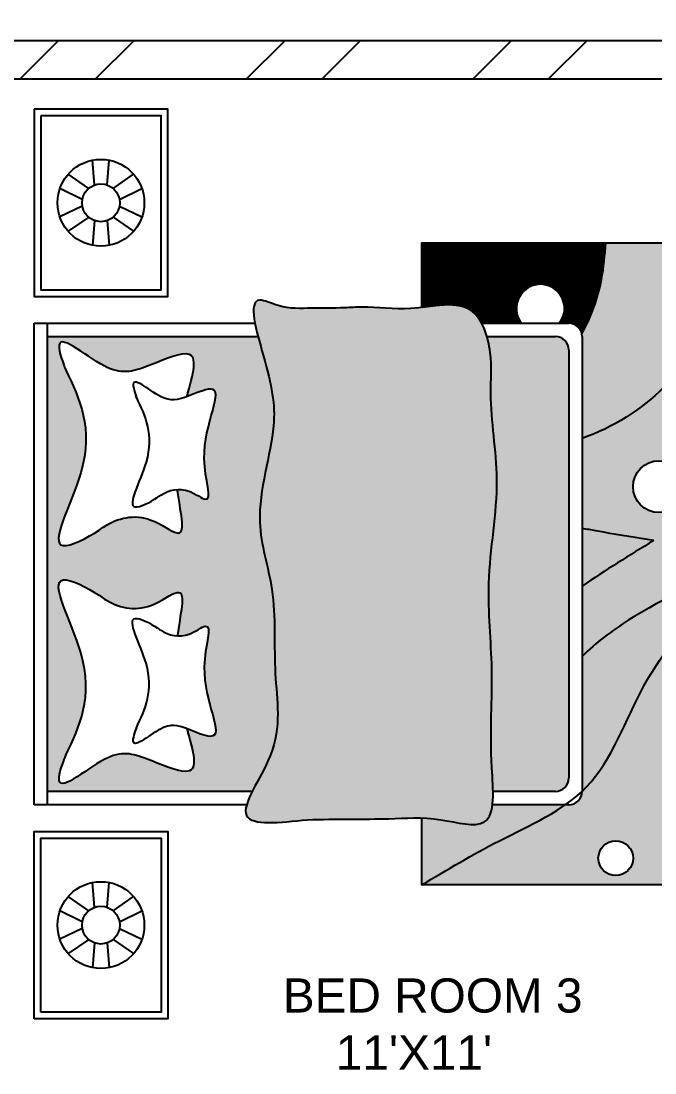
# Model space of a CAD drawing. Header units: inches. Extents: x 5616 to 6069, y 4057 to 4801.
# Drawn here: x 5694.5 to 5768.7, y 4305.3 to 4428.3 of the extents above; entities that cross this region are included whole.
import ezdxf

# ---------------------------------------------------------------- set-up
doc = ezdxf.new("R2010")
doc.units = ezdxf.units.IN
doc.header["$MEASUREMENT"] = 0
doc.layers.add('wall', color=50, linetype='Continuous', plot=False)
doc.layers.add('WLL', color=2, linetype='Continuous')
doc.styles.get("Standard").update_dxf_attribs({"font": 'arial.ttf'})
pattern_1 = [(135, (2309.604579, 252.7591864), (-0.001768876187, -0.001768876187), [])]

# ---------------------------------------------------------------- blocks, each defined once
blk = doc.blocks.new('*U38')
for p, q in [((-0.255, -0.84), (-1.057, 0.84)), ((0.255, -0.84), (1.057, 0.84))]:
    blk.add_line(p, q)
blk = doc.blocks.new('*U39')
at = {"color": 0, "linetype": 'ByBlock', "lineweight": -2, "transparency": 16777216}
for p, rotation in [((110.126, 204.063), 59.99999999999999), ((113.99, 204.063), 299.9999999999999), ((110.126, 201.833), 120), ((113.99, 201.833), 240), ((112.058, 200.717), 180)]:
    blk.add_blockref('*U38', p, dxfattribs=dict(at, rotation=rotation))
blk.add_blockref('*U38', (112.058, 205.179), dxfattribs=at)
blk = doc.blocks.new('*U40')
for p, q in [((-0.255, -0.84), (-1.057, 0.84)), ((0.255, -0.84), (1.057, 0.84))]:
    blk.add_line(p, q)
blk = doc.blocks.new('*U41')
at = {"color": 0, "linetype": 'ByBlock', "lineweight": -2, "transparency": 16777216}
for p, rotation in [((110.126, 204.063), 59.99999999999999), ((113.99, 204.063), 299.9999999999999), ((110.126, 201.833), 120), ((113.99, 201.833), 240), ((112.058, 200.717), 180)]:
    blk.add_blockref('*U40', p, dxfattribs=dict(at, rotation=rotation))
blk.add_blockref('*U40', (112.058, 205.179), dxfattribs=at)
blk = doc.blocks.new('0')
at = {"true_color": 0x636466}
h = blk.add_hatch(dxfattribs=at)
h.set_pattern_fill('ANSI31', color=251, scale=0.020013, angle=90)
h.set_pattern_definition(pattern_1)
edge = h.paths.add_edge_path()
edge.add_line((2131.075, 446.796), (2131.075, 441.97))
edge.add_spline(control_points=[(2131.075, 441.97), (2132.428, 442.13), (2134.319, 442.473), (2135.341, 441.194), (2135.557, 440.792)], knot_values=[2789.28083, 2789.28083, 2789.28083, 2789.28083, 2975.331718, 3042.519417, 3042.519417, 3042.519417, 3042.519417], degree=3, periodic=0)
edge.add_line((2135.557, 440.792), (2138.524, 440.792))
edge.add_arc((2139.955, 441.891), 1.805, -37.51508, 217.51508, ccw=False)
edge.add_line((2141.387, 440.792), (2142.082, 440.792))
edge.add_arc((2142.082, 439.791), 1.001, 10.88104, 90, ccw=False)
edge.add_spline(control_points=[(2143.065, 439.98), (2143.759, 441.266), (2144.586, 443.562), (2144.778, 445.883), (2144.854, 446.796)], knot_values=[727.53483, 727.53483, 727.53483, 727.53483, 939.855833, 1077.41913, 1077.41913, 1077.41913, 1077.41913], degree=3, periodic=0)
edge.add_line((2144.854, 446.796), (2131.075, 446.796))
h = blk.add_hatch(dxfattribs=at)
h.set_pattern_fill('ANSI31', color=251, scale=0.020013, angle=90)
h.set_pattern_definition(pattern_1)
edge = h.paths.add_edge_path(flags=17)
edge.add_spline(control_points=[(2136.367, 404.769), (2136.294, 404.182), (2135.792, 402.829), (2133.129, 403.636), (2131.529, 403.763), (2131.075, 403.777)], knot_values=[4821.793161, 4821.793161, 4821.793161, 4821.793161, 4908.130436, 5071.210333, 5138.877351, 5138.877351, 5138.877351, 5138.877351], degree=3, periodic=0)
edge.add_line((2131.075, 403.777), (2131.075, 398.765))
edge.add_spline(control_points=[(2131.075, 398.765), (2132.96, 399.895), (2136.425, 401.972), (2140.325, 403.715), (2141.832, 404.769)], knot_values=[0, 0, 0, 0, 332.374543, 611.328775, 611.328775, 611.328775, 611.328775], degree=3, periodic=0)
edge.add_line((2141.832, 404.769), (2136.367, 404.769))
edge = h.paths.add_edge_path()
edge.add_spline(control_points=[(2141.832, 404.769), (2140.325, 403.715), (2136.425, 401.972), (2132.96, 399.895), (2131.075, 398.765)], knot_values=[0, 0, 0, 0, 278.954232, 611.328775, 611.328775, 611.328775, 611.328775], degree=3, periodic=0)
edge.add_line((2131.075, 398.765), (2155.09, 398.765))
edge.add_line((2155.09, 398.765), (2155.09, 422.78))
edge.add_spline(control_points=[(2155.09, 422.78), (2152.351, 419.962), (2147.581, 415.055), (2145.301, 407.959), (2143.194, 405.88), (2143.083, 405.776)], knot_values=[693.453335, 693.453335, 693.453335, 693.453335, 1279.815239, 1714.508173, 1738.044073, 1738.044073, 1738.044073, 1738.044073], degree=3, periodic=0)
edge.add_line((2143.083, 405.776), (2143.083, 405.77))
edge.add_arc((2142.082, 405.77), 1.001, 270, 360, ccw=False)
edge.add_line((2142.082, 404.769), (2141.832, 404.769))
h.paths.add_polyline_path([(2145.592, 402.071, -1), (2145.592, 399.47, -1)], flags=16)
h.paths.add_polyline_path([(2151.268, 404.859, -1), (2151.268, 402.365, -1)], flags=16)
h.paths.add_polyline_path([(2151.187, 412.907, -1), (2151.187, 410.267, -1)], flags=16)
edge = h.paths.add_edge_path(flags=17)
edge.add_spline(control_points=[(2155.09, 422.78), (2152.149, 421.523), (2147.856, 419.689), (2144.126, 416.904), (2143.083, 415.864)], knot_values=[0, 0, 0, 0, 476.826923, 695.859963, 695.859963, 695.859963, 695.859963], degree=3, periodic=0)
edge.add_line((2143.083, 415.864), (2143.083, 405.776))
edge.add_spline(control_points=[(2143.083, 405.776), (2143.194, 405.88), (2145.301, 407.959), (2147.581, 415.055), (2152.351, 419.962), (2155.09, 422.78)], knot_values=[693.453335, 693.453335, 693.453335, 693.453335, 716.989235, 1151.682168, 1738.044073, 1738.044073, 1738.044073, 1738.044073], degree=3, periodic=0)
edge = h.paths.add_edge_path()
edge.add_spline(control_points=[(2148.447, 424.538), (2146.626, 423.425), (2144.805, 422.313), (2143.083, 421.108)], knot_values=[0, 0, 0, 0, 318.054415, 318.054415, 318.054415, 318.054415], degree=3, periodic=0)
edge.add_line((2143.083, 421.108), (2143.083, 415.864))
edge.add_spline(control_points=[(2143.083, 415.864), (2144.126, 416.904), (2147.856, 419.689), (2152.149, 421.523), (2155.09, 422.78)], knot_values=[0, 0, 0, 0, 219.03304, 695.859963, 695.859963, 695.859963, 695.859963], degree=3, periodic=0)
edge.add_line((2155.09, 422.78), (2155.09, 446.796))
edge.add_spline(control_points=[(2155.09, 446.796), (2153.574, 442.842), (2151.168, 436.57), (2145.378, 432.981), (2143.083, 432.17)], knot_values=[0, 0, 0, 0, 614.652465, 974.867749, 974.867749, 974.867749, 974.867749], degree=3, periodic=0)
edge.add_line((2143.083, 432.17), (2143.083, 425.418))
edge.add_spline(control_points=[(2143.083, 425.418), (2143.429, 425.377), (2143.971, 425.303), (2145.744, 424.941), (2147.194, 424.725), (2148.447, 424.538)], knot_values=[0, 0, 0, 0, 51.727101, 81.552593, 271.356803, 271.356803, 271.356803, 271.356803], degree=3, periodic=0)
h.paths.add_polyline_path([(2148.831, 430.499, -1), (2148.831, 426.622, -1)], flags=16)
h.paths.add_polyline_path([(2152.058, 436.464, -1), (2152.058, 432.776, -1)], flags=16)
edge = h.paths.add_edge_path(flags=16)
edge.add_spline(control_points=[(2148.447, 424.538), (2147.194, 424.725), (2145.744, 424.941), (2143.971, 425.303), (2143.429, 425.377), (2143.083, 425.418)], knot_values=[0, 0, 0, 0, 189.80421, 219.629702, 271.356803, 271.356803, 271.356803, 271.356803], degree=3, periodic=0)
edge.add_line((2143.083, 425.418), (2143.083, 421.108))
edge.add_spline(control_points=[(2143.083, 421.108), (2144.805, 422.313), (2146.626, 423.425), (2148.447, 424.538)], knot_values=[0, 0, 0, 0, 318.054415, 318.054415, 318.054415, 318.054415], degree=3, periodic=0)
edge = h.paths.add_edge_path()
edge.add_spline(control_points=[(2144.854, 446.796), (2144.778, 445.883), (2144.586, 443.562), (2143.759, 441.266), (2143.065, 439.98)], knot_values=[727.53483, 727.53483, 727.53483, 727.53483, 865.098128, 1077.41913, 1077.41913, 1077.41913, 1077.41913], degree=3, periodic=0)
edge.add_arc((2142.082, 439.791), 1.001, 360, 370.88104, ccw=False)
edge.add_line((2143.083, 439.791), (2143.083, 432.17))
edge.add_spline(control_points=[(2143.083, 432.17), (2145.378, 432.981), (2151.168, 436.57), (2153.574, 442.842), (2155.09, 446.796)], knot_values=[0, 0, 0, 0, 360.215284, 974.867749, 974.867749, 974.867749, 974.867749], degree=3, periodic=0)
edge.add_line((2155.09, 446.796), (2144.854, 446.796))
at = {"true_color": 0xfecc66}
h = blk.add_hatch(dxfattribs=at)
h.set_pattern_fill('ANSI31', color=31, scale=0.020013, angle=90)
h.set_pattern_definition(pattern_1)
edge = h.paths.add_edge_path()
edge.add_spline(control_points=[(2122.526, 403.651), (2120.437, 403.419), (2116.157, 402.945), (2120.925, 409.158), (2119.822, 414.526), (2120.312, 420.551), (2118.199, 426.53), (2120.483, 432.821), (2119.645, 437.177), (2117.743, 443.274), (2120.764, 441.806), (2122.792, 441.952), (2124.907, 441.895), (2127.392, 442.076), (2130.382, 441.569), (2135.026, 442.912), (2136.44, 438.641), (2136.052, 434.474), (2137.19, 428.626), (2135.726, 421.874), (2136.564, 414.415), (2136.039, 409.319), (2136.783, 402.528), (2132.065, 403.959), (2128.99, 403.683), (2125.61, 403.707), (2123.591, 403.67), (2122.526, 403.651)], knot_values=[0, 0, 0, 0, 4.574379, 9.367367, 15.541323, 21.852769, 26.952004, 34.232086, 39.564772, 43.691127, 45.133595, 47.628717, 50.096415, 51.401957, 55.063688, 59.543973, 63.042275, 66.064642, 72.519405, 80.345138, 86.712217, 94.135755, 98.224204, 101.487848, 105.37803, 108.254572, 111.459059, 111.459059, 111.459059, 111.459059], degree=3, periodic=0)
at = {"true_color": 0xcd6928}
h = blk.add_hatch(dxfattribs=at)
h.set_pattern_fill('ANSI31', color=32, scale=0.020013, angle=90)
h.set_pattern_definition(pattern_1)
edge = h.paths.add_edge_path()
edge.add_line((2103.058, 439.791), (2103.058, 405.77))
edge.add_line((2103.058, 405.77), (2118.394, 405.77))
edge.add_spline(control_points=[(2118.394, 405.77), (2118.802, 406.584), (2120.777, 409.878), (2119.822, 414.526), (2120.312, 420.551), (2118.199, 426.53), (2120.483, 432.821), (2119.8, 436.375), (2118.946, 439.32), (2118.822, 439.791)], knot_values=[344.479499, 344.479499, 344.479499, 344.479499, 468.074638, 776.578864, 1091.953253, 1346.755159, 1710.530989, 1976.998096, 2029.16686, 2029.16686, 2029.16686, 2029.16686], degree=3, periodic=0)
edge.add_line((2118.822, 439.791), (2103.058, 439.791))
edge = h.paths.add_edge_path()
edge.add_spline(control_points=[(2104.451, 408.518), (2105.449, 410.545), (2107.285, 414.384), (2102.288, 422.941), (2106.296, 420.897), (2108.115, 419.576), (2110.341, 419.002), (2113.663, 421.595), (2113.066, 419.369), (2112.807, 417.613)], knot_values=[0, 0, 0, 0, 254.538002, 433.821692, 527.651335, 543.76088, 655.984421, 725.984478, 843.480711, 843.480711, 843.480711, 843.480711], degree=3, periodic=0)
edge.add_spline(control_points=[(2112.807, 417.613), (2112.807, 417.613), (2112.807, 417.612), (2112.807, 417.612), (2112.796, 417.539), (2112.786, 417.466), (2112.775, 417.393)], knot_values=[843.480711, 843.480711, 843.480711, 843.480711, 843.488955, 843.488955, 843.488955, 848.372792, 848.372792, 848.372792, 848.372792], degree=3, periodic=0)
edge.add_spline(control_points=[(2112.775, 417.393), (2113.067, 417.375), (2113.851, 417.475), (2115.705, 418.923), (2113.779, 413.909), (2116.971, 408.966), (2114.116, 410.214), (2113.495, 410.453)], knot_values=[587.518084, 587.518084, 587.518084, 587.518084, 629.745045, 696.945099, 848.499951, 1109.865128, 1202.770022, 1202.770022, 1202.770022, 1202.770022], degree=3, periodic=0)
edge.add_spline(control_points=[(2113.495, 410.453), (2113.522, 410.354), (2113.549, 410.255), (2113.577, 410.157), (2113.577, 410.156), (2113.577, 410.156), (2113.577, 410.156)], knot_values=[1003.387935, 1003.387935, 1003.387935, 1003.387935, 1011.567309, 1011.567309, 1011.567309, 1011.575996, 1011.575996, 1011.575996, 1011.575996], degree=3, periodic=0)
edge.add_spline(control_points=[(2113.577, 410.156), (2114.058, 408.413), (2114.564, 406.456), (2110.205, 408.376), (2107.705, 409.087), (2102.958, 404.745), (2104.451, 408.518), (2104.317, 408.193), (2104.451, 408.518)], knot_values=[1011.575996, 1011.575996, 1011.575996, 1011.575996, 1156.109508, 1254.207982, 1356.157323, 1468.83941, 1514.736098, 1520.638885, 1520.638885, 1520.638885, 1520.638885], degree=3, periodic=0)
edge = h.paths.add_edge_path()
edge.add_spline(control_points=[(2112.807, 428.132), (2113.066, 426.376), (2113.663, 424.15), (2110.341, 426.743), (2108.115, 426.169), (2106.296, 424.848), (2102.288, 422.803), (2107.285, 431.361), (2105.449, 435.2), (2104.451, 437.227)], knot_values=[0, 0, 0, 0, 117.496233, 187.496289, 299.719831, 315.829376, 409.659019, 588.942709, 843.480711, 843.480711, 843.480711, 843.480711], degree=3, periodic=0)
edge.add_spline(control_points=[(2104.451, 437.227), (2104.317, 437.552), (2104.451, 437.227), (2102.958, 441), (2107.705, 436.657), (2110.205, 437.368), (2114.564, 439.289), (2114.058, 437.332), (2113.577, 435.588)], knot_values=[1011.575996, 1011.575996, 1011.575996, 1011.575996, 1017.478782, 1063.375471, 1176.057557, 1278.006898, 1376.105372, 1520.638885, 1520.638885, 1520.638885, 1520.638885], degree=3, periodic=0)
edge.add_spline(control_points=[(2113.577, 435.588), (2113.549, 435.489), (2113.522, 435.391), (2113.495, 435.292)], knot_values=[1003.387935, 1003.387935, 1003.387935, 1003.387935, 1011.567309, 1011.567309, 1011.567309, 1011.567309], degree=3, periodic=0)
edge.add_spline(control_points=[(2113.495, 435.292), (2114.116, 435.53), (2116.971, 436.779), (2113.779, 431.836), (2115.705, 426.822), (2113.851, 428.269), (2113.067, 428.37), (2112.775, 428.351)], knot_values=[587.518084, 587.518084, 587.518084, 587.518084, 680.422978, 941.788155, 1093.343007, 1160.543061, 1202.770022, 1202.770022, 1202.770022, 1202.770022], degree=3, periodic=0)
edge.add_spline(control_points=[(2112.775, 428.351), (2112.786, 428.278), (2112.796, 428.205), (2112.807, 428.132), (2112.807, 428.132), (2112.807, 428.132), (2112.807, 428.132)], knot_values=[843.480711, 843.480711, 843.480711, 843.480711, 848.364547, 848.364547, 848.364547, 848.372792, 848.372792, 848.372792, 848.372792], degree=3, periodic=0)
edge = h.paths.add_edge_path()
edge.add_spline(control_points=[(2135.957, 439.791), (2136.073, 439.395), (2136.369, 437.882), (2136.052, 434.474), (2137.19, 428.626), (2135.726, 421.874), (2136.564, 414.415), (2136.116, 410.069), (2136.402, 406.342), (2136.409, 405.77)], knot_values=[3093.405491, 3093.405491, 3093.405491, 3093.405491, 3150.137131, 3301.160685, 3623.696468, 4014.737732, 4332.892082, 4703.83619, 4776.652613, 4776.652613, 4776.652613, 4776.652613], degree=3, periodic=0)
edge.add_line((2136.409, 405.77), (2141.081, 405.77))
edge.add_arc((2141.081, 406.77), 1.001, 270, 360)
edge.add_line((2142.082, 406.77), (2142.082, 438.79))
edge.add_arc((2141.081, 438.79), 1.001, 360, 450)
edge.add_line((2141.081, 439.791), (2135.957, 439.791))
at = {"color": 9, "true_color": 0xafd9aa}
for p, q in [((2102.057, 404.769), (2102.057, 440.792)), ((2102.057, 440.792), (2118.59, 440.792)), ((2103.058, 404.769), (2103.058, 440.792)), ((2135.557, 440.792), (2142.082, 440.792)), ((2103.058, 439.791), (2118.823, 439.791)), ((2135.957, 439.791), (2141.081, 439.791)), ((2143.083, 439.791), (2143.083, 405.77)), ((2142.082, 438.79), (2142.082, 406.77)), ((2118.394, 405.77), (2103.058, 405.77)), ((2141.081, 405.77), (2136.409, 405.77)), ((2117.974, 404.769), (2102.057, 404.769)), ((2142.082, 404.769), (2136.367, 404.769))]:
    blk.add_line(p, q, dxfattribs=at)
at = {"color": 254, "true_color": 0xcecce6}
for points in [[(2102.057, 456.802), (2102.057, 442.793), (2112.063, 442.793), (2112.063, 456.802)], [(2102.557, 456.301), (2102.557, 443.293), (2111.563, 443.293), (2111.563, 456.301)], [(2102.057, 388.759), (2102.057, 402.768), (2112.063, 402.768), (2112.063, 388.759)], [(2102.557, 389.259), (2102.557, 402.268), (2111.563, 402.268), (2111.563, 389.259)]]:
    blk.add_lwpolyline(points, close=True, dxfattribs=at)
at = {"color": 215, "true_color": 0xa953a0}
blk.add_lwpolyline([(2131.075, 441.97), (2131.075, 446.796), (2155.09, 446.796), (2155.09, 398.765), (2131.075, 398.765), (2131.075, 403.783)], dxfattribs=at)
at = {"color": 31, "true_color": 0xfecc66}
for centre, radius in [((2107.06, 449.797), 3.247), ((2107.06, 395.764), 3.247), ((2107.06, 395.764), 1.414)]:
    blk.add_circle(centre, radius, dxfattribs=at)
blk.add_circle((2107.06, 449.797), 1.414)
at = {"color": 30, "true_color": 0xf26722}
for centre, radius in [((2148.831, 428.561), 1.938), ((2145.592, 400.77), 1.3)]:
    blk.add_circle(centre, radius, dxfattribs=at)
blk.add_arc((2139.955, 441.891), 1.805, 322.48492, 217.51508, dxfattribs=at)
at = {"color": 9, "true_color": 0xafd9aa}
for centre, start, end in [((2142.082, 439.791), 0, 90), ((2141.081, 438.79), 0, 90), ((2141.081, 406.77), 270, 0), ((2142.082, 405.77), 270, 0)]:
    blk.add_arc(centre, 1.001, start, end, dxfattribs=at)
at = {"color": 240, "true_color": 0xed1f24}
for points, knots in [([(2143.065, 439.98), (2143.759, 441.266), (2144.586, 443.562), (2144.778, 445.883), (2144.854, 446.796)], [727.53483, 727.53483, 727.53483, 727.53483, 939.855833, 1077.41913, 1077.41913, 1077.41913, 1077.41913]), ([(2155.09, 446.796), (2153.574, 442.842), (2151.168, 436.57), (2145.378, 432.981), (2143.083, 432.17)], [0, 0, 0, 0, 614.652465, 974.867749, 974.867749, 974.867749, 974.867749]), ([(2148.447, 424.538), (2147.194, 424.725), (2145.744, 424.941), (2143.971, 425.303), (2143.429, 425.377), (2143.083, 425.418)], [0, 0, 0, 0, 189.80421, 219.629702, 271.356803, 271.356803, 271.356803, 271.356803]), ([(2155.09, 422.78), (2152.149, 421.523), (2147.856, 419.689), (2144.126, 416.904), (2143.083, 415.864)], [0, 0, 0, 0, 476.826923, 695.859963, 695.859963, 695.859963, 695.859963])]:
    blk.add_open_spline(points, degree=3, knots=knots, dxfattribs=at)
at = {"color": 9, "true_color": 0xd19cc7}
blk.add_spline([(2122.526, 403.651), (2117.963, 403.962), (2119.725, 408.419), (2120.111, 414.581), (2119.854, 420.887), (2118.954, 425.906), (2119.982, 433.113), (2119.211, 438.39), (2118.954, 442.508), (2120.339, 442.106), (2122.827, 441.913), (2125.294, 441.939), (2126.599, 441.992), (2130.259, 441.891), (2134.737, 441.758), (2136.204, 438.582), (2136.247, 435.56), (2136.701, 429.121), (2136.096, 421.319), (2136.323, 414.956), (2136.323, 407.533), (2135.756, 403.484), (2132.497, 403.649), (2128.607, 403.722), (2125.731, 403.695), (2122.526, 403.651)], degree=3, dxfattribs=at)
for points, knots in [([(2113.495, 435.292), (2113.522, 435.391), (2113.549, 435.489), (2113.577, 435.588), (2113.577, 435.588), (2113.577, 435.588), (2113.577, 435.588), (2114.058, 437.332), (2114.564, 439.289), (2110.205, 437.368), (2107.705, 436.657), (2102.958, 441), (2104.451, 437.227), (2104.317, 437.552), (2104.451, 437.227)], [1003.387935, 1003.387935, 1003.387935, 1003.387935, 1011.567309, 1011.567309, 1011.567309, 1011.575996, 1011.575996, 1011.575996, 1156.109508, 1254.207982, 1356.157323, 1468.83941, 1514.736098, 1520.638885, 1520.638885, 1520.638885, 1520.638885]), ([(2104.451, 437.227), (2105.449, 435.2), (2107.285, 431.361), (2102.288, 422.803), (2106.296, 424.848), (2108.115, 426.169), (2110.341, 426.743), (2113.663, 424.15), (2113.066, 426.376), (2112.807, 428.132), (2112.807, 428.132), (2112.807, 428.132), (2112.807, 428.132), (2112.796, 428.205), (2112.786, 428.278), (2112.775, 428.351)], [0, 0, 0, 0, 254.538002, 433.821692, 527.651335, 543.76088, 655.984421, 725.984478, 843.480711, 843.480711, 843.480711, 843.488955, 843.488955, 843.488955, 848.372792, 848.372792, 848.372792, 848.372792]), ([(2104.451, 408.518), (2105.449, 410.545), (2107.285, 414.384), (2102.288, 422.941), (2106.296, 420.897), (2108.115, 419.576), (2110.341, 419.002), (2113.663, 421.595), (2113.066, 419.369), (2112.807, 417.613), (2112.807, 417.613), (2112.807, 417.612), (2112.807, 417.612), (2112.796, 417.539), (2112.786, 417.466), (2112.775, 417.393)], [0, 0, 0, 0, 254.538002, 433.821692, 527.651335, 543.76088, 655.984421, 725.984478, 843.480711, 843.480711, 843.480711, 843.488955, 843.488955, 843.488955, 848.372792, 848.372792, 848.372792, 848.372792]), ([(2113.495, 410.453), (2113.522, 410.354), (2113.549, 410.255), (2113.577, 410.157), (2113.577, 410.156), (2113.577, 410.156), (2113.577, 410.156), (2114.058, 408.413), (2114.564, 406.456), (2110.205, 408.376), (2107.705, 409.087), (2102.958, 404.745), (2104.451, 408.518), (2104.317, 408.193), (2104.451, 408.518)], [1003.387935, 1003.387935, 1003.387935, 1003.387935, 1011.567309, 1011.567309, 1011.567309, 1011.575996, 1011.575996, 1011.575996, 1156.109508, 1254.207982, 1356.157323, 1468.83941, 1514.736098, 1520.638885, 1520.638885, 1520.638885, 1520.638885])]:
    blk.add_open_spline(points, degree=3, knots=knots)
for points in [[(2109.712, 435.223), (2110.441, 430.387), (2109.621, 427.042), (2111.279, 427.749), (2111.535, 427.924), (2113.671, 428.217), (2114.876, 427.62), (2114.794, 430.652), (2115.263, 435.861), (2113.47, 435.282), (2111.511, 435.313), (2109.485, 436.075), (2109.712, 435.223), (2109.658, 435.322)], [(2109.712, 410.522), (2110.441, 415.357), (2109.621, 418.703), (2111.279, 417.995), (2111.535, 417.821), (2113.671, 417.528), (2114.876, 418.125), (2114.794, 415.093), (2115.263, 409.883), (2113.47, 410.462), (2111.511, 410.431), (2109.485, 409.67), (2109.712, 410.522), (2109.658, 410.422)]]:
    blk.add_spline(points, degree=3)
at = {"color": 240, "true_color": 0xed1f24}
blk.add_open_spline([(2148.447, 424.538), (2146.626, 423.425), (2144.805, 422.313), (2143.083, 421.108)], degree=3, dxfattribs=at)
blk.add_spline([(2131.075, 398.765), (2136.857, 402.055), (2143.407, 406.096), (2147.71, 413.657), (2155.09, 422.78)], degree=3, dxfattribs=at)
at = {"extrusion": (0, 0, -1), "zscale": -0.9999999999999999, "rotation": 270}
blk.add_blockref('*U41', (-2310.008, 561.855), dxfattribs=at)
at = {"rotation": 90.00000000000001}
blk.add_blockref('*U39', (2310.008, 283.706), dxfattribs=at)

msp = doc.modelspace()

# ---------------------------------------------------------------- hatches: boundary and pattern name
h = msp.add_hatch()
h.set_pattern_fill('ANSI32', color=25, scale=50)
h.paths.add_polyline_path([(5876.36, 4129.01), (5829.43, 4129.01), (5829.43, 4243.01), (5824.93, 4243.01), (5824.93, 4129.01), (5770.93, 4129.01), (5770.93, 4120.01), (5824.93, 4120.01), (5829.43, 4120.01), (5876.36, 4120.01)])
h.paths.add_polyline_path([(5710.93, 4129.01), (5692.93, 4129.01), (5692.93, 4120.01), (5710.93, 4120.01)])
h.paths.add_polyline_path([(5692.93, 4177.01), (5683.93, 4177.01), (5683.93, 4129.01), (5692.93, 4129.01)])
h.paths.add_polyline_path([(5944.93, 4285.01), (5935.93, 4285.01), (5935.93, 4229.51), (5875.93, 4229.51), (5875.93, 4255.01), (5871.43, 4255.01), (5871.43, 4225.01), (5935.93, 4225.01), (5935.93, 4129.01), (5924.36, 4129.01), (5924.36, 4120.01), (5944.93, 4120.01)])
h.paths.add_polyline_path([(6069.43, 4337.51), (6060.43, 4337.51), (6060.43, 4057.01), (6069.43, 4057.01)])
h.paths.add_polyline_path([(5692.93, 4541.51), (5683.93, 4541.51), (5683.93, 4512.16), (5692.93, 4512.16)])
h.paths.add_polyline_path([(5692.93, 4576.01), (5683.93, 4576.01), (5683.93, 4550.51), (5692.93, 4550.51)])
h.paths.add_polyline_path([(5794.93, 4544.51), (5794.93, 4546.01), (5692.93, 4546.01), (5692.93, 4541.51), (5794.93, 4541.51)])
h.paths.add_polyline_path([(5901.43, 4546.01), (5841.43, 4546.01), (5841.43, 4589.51), (5836.93, 4589.51), (5836.93, 4541.51), (5901.43, 4541.51)], flags=17)
h.paths.add_polyline_path([(5916.43, 4666.01), (5911.93, 4666.01), (5911.93, 4628.51), (5841.43, 4628.51), (5841.43, 4702.01), (5916.43, 4702.01), (5916.43, 4711.01), (5836.93, 4711.01), (5836.93, 4619.51), (5839.07, 4619.51), (5911.93, 4619.51), (5911.93, 4546.01), (5901.43, 4546.01), (5901.43, 4541.51), (5916.43, 4541.51)])
h.paths.add_polyline_path([(5944.93, 4445.51), (5940.43, 4445.51), (5940.43, 4414.01), (5944.93, 4414.01)])
h.paths.add_polyline_path([(6060.43, 4454.51), (6000.47, 4454.51), (6000.47, 4468.01), (5995.97, 4468.01), (5995.97, 4454.51), (5949.43, 4454.51), (5949.43, 4450.01), (5950.85, 4450.01), (5950.85, 4450.07), (5986.85, 4450.07), (6060.43, 4450.02)])
h.paths.add_polyline_path([(6060.43, 4342.01), (5949.43, 4342.01), (5949.43, 4337.51), (6060.43, 4337.51)])
h.paths.add_polyline_path([(5944.93, 4378.01), (5940.43, 4378.01), (5940.43, 4346.51), (5944.93, 4346.51)])
h.paths.add_polyline_path([(6069.43, 4445.51), (6060.43, 4445.51), (6060.43, 4346.51), (6069.43, 4346.51)])
h.paths.add_polyline_path([(5692.93, 4702.01), (5683.93, 4702.01), (5683.93, 4672.01), (5692.93, 4672.01)])
h.paths.add_polyline_path([(5692.93, 4452.16), (5683.93, 4452.16), (5683.93, 4426.01), (5692.93, 4426.01)])
h.paths.add_polyline_path([(5820.43, 4426.01), (5692.93, 4426.01), (5692.93, 4421.51), (5820.43, 4421.51)])
h.paths.add_polyline_path([(5829.43, 4417.01), (5824.93, 4417.01), (5824.93, 4343.51), (5829.43, 4343.51)])
h.paths.add_polyline_path([(5692.93, 4417.01), (5683.93, 4417.01), (5683.93, 4385.51), (5692.93, 4385.51)])
h.paths.add_polyline_path([(5692.93, 4325.51), (5683.93, 4325.51), (5683.93, 4289.51), (5692.93, 4289.51)])
h.paths.add_polyline_path([(5692.93, 4280.51), (5683.93, 4280.51), (5683.93, 4237.01), (5692.93, 4237.01)])
h.paths.add_polyline_path([(6049.93, 4711.01), (6049.93, 4702.01), (6060.43, 4702.01), (6060.43, 4711.01)])
h.paths.add_polyline_path([(5977.93, 4702.01), (5977.93, 4711.01), (5958.43, 4711.01), (5958.43, 4702.01)])
h.paths.add_polyline_path([(5779.93, 4711.01), (5779.93, 4702.01), (5794.93, 4702.01), (5794.93, 4705.01), (5794.93, 4711.01)])
h.paths.add_polyline_path([(5707.93, 4702.01), (5707.93, 4711.01), (5692.93, 4711.01), (5692.93, 4702.01)])

# ---------------------------------------------------------------- linework, layer by layer
at = {"layer": 'WLL'}
for p, q in [((5829.43, 4426.01), (5683.93, 4426.01)), ((5829.43, 4421.51), (5683.93, 4421.51))]:
    msp.add_line(p, q, dxfattribs=at)

# ---------------------------------------------------------------- block references
at = {"layer": 'wall', "xscale": 1.563892742981102, "yscale": 1.563892742981102, "zscale": 1.563892742981102}
msp.add_blockref('0', (2408.59, 3703.63), dxfattribs=at)

# ---------------------------------------------------------------- texts
at = {"insert": (5725.1, 4316.33), "char_height": 4, "attachment_point": 1}
msp.add_mtext_dynamic_manual_height_columns("BED ROOM 3\\P    11'X11'", width=36.2184, gutter_width=1, heights=[21.17], dxfattribs=at)

doc.saveas('drawing.dxf')
